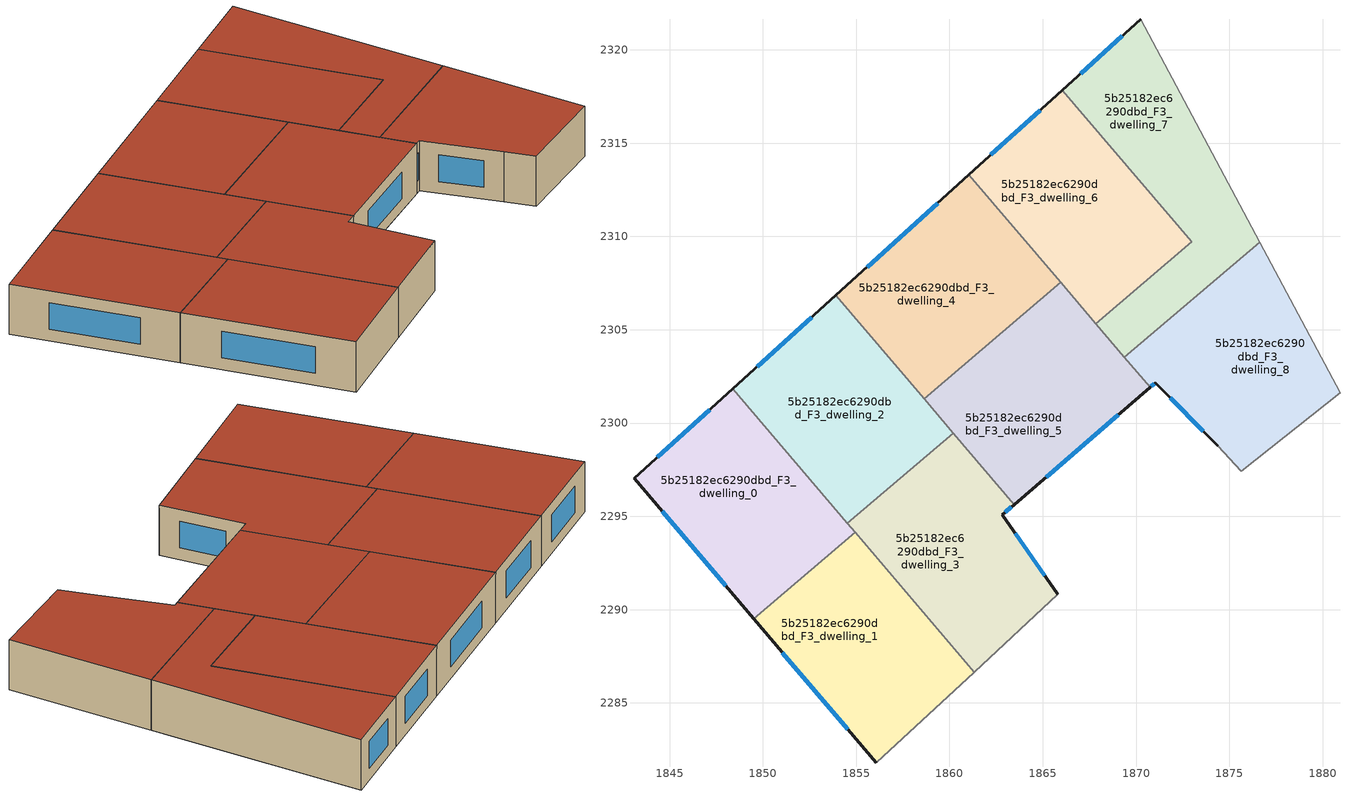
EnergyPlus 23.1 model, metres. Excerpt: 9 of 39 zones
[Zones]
5b25182ec6290dbd_F3_dwelling_0
 floor to 5b25182ec6290dbd_F2_dwelling_9 (EU_floor_Construction): 1852.77,2296.69 1853.93,2294.51 1847.95,2291.33 1843.09,2297.03 1848.39,2301.83 z9
 floor to 5b25182ec6290dbd_F2_dwelling_8 (EU_floor_Construction): 1853.93,2294.51 1854.38,2293.66 1849.5,2289.51 1847.95,2291.33 z9
 floor to 5b25182ec6290dbd_F2_dwelling_7 (EU_floor_Construction): 1852.77,2296.69 1854.45,2294.72 1853.96,2294.46 z9
 floor to 5b25182ec6290dbd_F2_dwelling_6 (EU_floor_Construction): 1854.45,2294.72 1854.94,2294.14 1854.38,2293.66 1853.96,2294.46 z9
 wall outside (EU_wall_Construction): 1848.39,2301.83 1843.09,2297.03 1849.5,2289.51 z9:12
 wall to 5b25182ec6290dbd_F3_dwelling_1 (EU_wall_Construction): 1849.5,2289.51 1854.94,2294.14 z9:12
 wall to 5b25182ec6290dbd_F3_dwelling_2 (EU_wall_Construction): 1854.52,2294.63 1848.39,2301.83 z9:12
 wall to 5b25182ec6290dbd_F3_dwelling_3 (EU_wall_Construction): 1854.94,2294.14 1854.52,2294.63 z9:12
 window (EU_Window_Construction): 1844.6,2295.27 1848,2291.28 / 1847.15,2300.7 1844.34,2298.16 z9.7:11.3
 roof outside (EU_roof_Construction): 1854.94,2294.14 1848.39,2301.83 1843.09,2297.03 1849.5,2289.51 z12
5b25182ec6290dbd_F3_dwelling_1
 floor to 5b25182ec6290dbd_F2_dwelling_8 (EU_floor_Construction): 1854.38,2293.66 1859.17,2284.66 1856.08,2281.79 1849.5,2289.51 z9
 floor adiabatic (EU_floor_Construction): 1854.94,2294.14 1861.32,2286.65 1859.17,2284.66 1854.38,2293.66 z9
 wall outside (EU_wall_Construction): 1849.5,2289.51 1856.08,2281.79 z9:12
 wall adiabatic (EU_wall_Construction): 1856.08,2281.79 1861.32,2286.65 z9:12
 wall to 5b25182ec6290dbd_F3_dwelling_3 (EU_wall_Construction): 1861.32,2286.65 1854.94,2294.14 z9:12
 window (EU_Window_Construction): 1851.05,2287.7 1854.54,2283.6 z9.7:11.3
 roof outside (EU_roof_Construction): 1861.32,2286.65 1854.94,2294.14 1849.5,2289.51 1856.08,2281.79 z12
5b25182ec6290dbd_F3_dwelling_2
 floor to 5b25182ec6290dbd_F2_dwelling_7 (EU_floor_Construction): 1855.33,2305.18 1858.94,2298.39 1854.94,2294.98 1854.45,2294.72 1852.77,2296.69 1849.5,2302.83 1853.92,2306.84 z9
 floor to 5b25182ec6290dbd_F2_dwelling_9 (EU_floor_Construction): 1849.5,2302.83 1852.77,2296.69 1848.39,2301.83 z9
 floor to 5b25182ec6290dbd_F2_dwelling_5 (EU_floor_Construction): 1855.33,2305.18 1858.75,2301.16 1857.75,2300.63 z9
 floor to 5b25182ec6290dbd_F2_dwelling_6 (EU_floor_Construction): 1854.94,2294.98 1854.52,2294.63 1854.45,2294.72 z9
 floor to 5b25182ec6290dbd_F2_dwelling_4 (EU_floor_Construction): 1858.75,2301.16 1860.2,2299.46 1858.94,2298.39 1857.75,2300.63 z9
 wall outside (EU_wall_Construction): 1853.92,2306.84 1848.39,2301.83 z9:12
 wall to 5b25182ec6290dbd_F3_dwelling_3 (EU_wall_Construction): 1854.52,2294.63 1860.2,2299.46 z9:12
 wall to 5b25182ec6290dbd_F3_dwelling_4 (EU_wall_Construction): 1858.64,2301.3 1853.92,2306.84 z9:12
 wall to 5b25182ec6290dbd_F3_dwelling_5 (EU_wall_Construction): 1860.2,2299.46 1858.64,2301.3 z9:12
 window (EU_Window_Construction): 1852.62,2305.66 1849.69,2303.01 z9.7:11.3
 roof outside (EU_roof_Construction): 1860.2,2299.46 1853.92,2306.84 1848.39,2301.83 1854.52,2294.63 z12
5b25182ec6290dbd_F3_dwelling_3
 floor to 5b25182ec6290dbd_F2_dwelling_6 (EU_floor_Construction): 1859.47,2297.4 1863.91,2289.06 1861.32,2286.65 1854.52,2294.63 1854.94,2294.98 z9
 floor to 5b25182ec6290dbd_F2_dwelling_7 (EU_floor_Construction): 1858.94,2298.39 1859.47,2297.4 1854.94,2294.98 z9
 floor to 5b25182ec6290dbd_F2_dwelling_4 (EU_floor_Construction): 1863.47,2295.63 1862.84,2295.09 1865.81,2290.82 1863.91,2289.06 1858.94,2298.39 1860.2,2299.46 z9
 wall outside (EU_wall_Construction): 1865.81,2290.82 1862.84,2295.09 1863.47,2295.63 z9:12
 wall adiabatic (EU_wall_Construction): 1861.32,2286.65 1865.81,2290.82 z9:12
 wall to 5b25182ec6290dbd_F3_dwelling_5 (EU_wall_Construction): 1863.47,2295.63 1860.2,2299.46 z9:12
 window (EU_Window_Construction): 1865.11,2291.82 1863.54,2294.08 / 1862.99,2295.21 1863.32,2295.5 z9.7:11.3
 roof outside (EU_roof_Construction): 1865.81,2290.82 1862.84,2295.09 1863.47,2295.63 1860.2,2299.46 1854.52,2294.63 1861.32,2286.65 z12
5b25182ec6290dbd_F3_dwelling_4
 floor to 5b25182ec6290dbd_F2_dwelling_5 (EU_floor_Construction): 1860.14,2312.48 1863.76,2305.67 1858.64,2301.3 1855.33,2305.18 1854.27,2307.16 z9
 floor to 5b25182ec6290dbd_F2_dwelling_2 (EU_floor_Construction): 1864.24,2306.08 1863.76,2305.67 1863.7,2305.79 z9
 floor to 5b25182ec6290dbd_F2_dwelling_7 (EU_floor_Construction): 1854.27,2307.16 1855.33,2305.18 1853.92,2306.84 z9
 floor to 5b25182ec6290dbd_F2_dwelling_3 (EU_floor_Construction): 1861.04,2313.3 1865.95,2307.54 1864.24,2306.08 1863.7,2305.79 1860.14,2312.48 z9
 wall outside (EU_wall_Construction): 1861.04,2313.3 1853.92,2306.84 z9:12
 wall to 5b25182ec6290dbd_F3_dwelling_5 (EU_wall_Construction): 1858.64,2301.3 1865.95,2307.54 z9:12
 wall to 5b25182ec6290dbd_F3_dwelling_6 (EU_wall_Construction): 1865.95,2307.54 1861.04,2313.3 z9:12
 window (EU_Window_Construction): 1859.37,2311.78 1855.59,2308.36 z9.7:11.3
 roof outside (EU_roof_Construction): 1865.95,2307.54 1861.04,2313.3 1853.92,2306.84 1858.64,2301.3 z12
5b25182ec6290dbd_F3_dwelling_5
 floor to 5b25182ec6290dbd_F2_dwelling_2 (EU_floor_Construction): 1866.27,2307.16 1870.75,2301.91 1867.33,2298.96 1863.76,2305.67 1864.24,2306.08 z9
 floor to 5b25182ec6290dbd_F2_dwelling_3 (EU_floor_Construction): 1865.95,2307.54 1866.27,2307.16 1864.24,2306.08 z9
 floor to 5b25182ec6290dbd_F2_dwelling_5 (EU_floor_Construction): 1863.76,2305.67 1864.53,2304.23 1858.75,2301.16 1858.64,2301.3 z9
 floor adiabatic (EU_floor_Construction): 1864.53,2304.23 1867.33,2298.96 1863.47,2295.63 1858.75,2301.16 z9
 wall outside (EU_wall_Construction): 1863.47,2295.63 1870.75,2301.91 z9:12
 wall to 5b25182ec6290dbd_F3_dwelling_7 (EU_wall_Construction): 1869.37,2303.52 1867.83,2305.33 z9:12
 wall to 5b25182ec6290dbd_F3_dwelling_8 (EU_wall_Construction): 1870.75,2301.91 1869.37,2303.52 z9:12
 wall to 5b25182ec6290dbd_F3_dwelling_6 (EU_wall_Construction): 1867.83,2305.33 1865.95,2307.54 z9:12
 window (EU_Window_Construction): 1865.18,2297.1 1869.04,2300.43 z9.7:11.3
 roof outside (EU_roof_Construction): 1870.75,2301.91 1865.95,2307.54 1858.64,2301.3 1863.47,2295.63 z12
5b25182ec6290dbd_F3_dwelling_6
 floor to 5b25182ec6290dbd_F2_dwelling_3 (EU_floor_Construction): 1865.9,2317.69 1870.35,2309.33 1866.27,2307.16 1861.04,2313.3 z9
 floor to 5b25182ec6290dbd_F2_dwelling_1 (EU_floor_Construction): 1866.05,2317.83 1872.97,2309.71 1872.42,2309.23 1870.85,2308.4 1865.9,2317.69 z9
 floor to 5b25182ec6290dbd_F2_dwelling_0 (EU_floor_Construction): 1872.42,2309.23 1871.03,2308.05 1870.85,2308.4 z9
 floor to 5b25182ec6290dbd_F2_dwelling_2 (EU_floor_Construction): 1870.35,2309.33 1871.03,2308.05 1867.84,2305.33 1866.27,2307.16 z9
 wall outside (EU_wall_Construction): 1866.05,2317.83 1861.04,2313.3 z9:12
 wall to 5b25182ec6290dbd_F3_dwelling_7 (EU_wall_Construction): 1867.84,2305.33 1872.97,2309.71 1866.05,2317.83 z9:12
 window (EU_Window_Construction): 1864.87,2316.77 1862.22,2314.36 z9.7:11.3
 roof outside (EU_roof_Construction): 1872.97,2309.71 1866.05,2317.83 1861.04,2313.3 1867.84,2305.33 z12
5b25182ec6290dbd_F3_dwelling_7
 floor to 5b25182ec6290dbd_F2_dwelling_1 (EU_floor_Construction): 1870.26,2321.64 1875.89,2311.08 1872.42,2309.23 1872.97,2309.71 1866.05,2317.83 z9
 floor to 5b25182ec6290dbd_F2_dwelling_0 (EU_floor_Construction): 1875.89,2311.08 1876.62,2309.7 1872.17,2305.91 1871.03,2308.05 1872.42,2309.23 z9
 floor to 5b25182ec6290dbd_F2_dwelling_2 (EU_floor_Construction): 1871.03,2308.05 1872.17,2305.91 1869.37,2303.52 1867.84,2305.33 z9
 wall outside (EU_wall_Construction): 1870.26,2321.64 1866.05,2317.83 z9:12
 wall adiabatic (EU_wall_Construction): 1876.62,2309.7 1870.26,2321.64 z9:12
 wall to 5b25182ec6290dbd_F3_dwelling_8 (EU_wall_Construction): 1869.37,2303.52 1876.62,2309.7 z9:12
 window (EU_Window_Construction): 1869.27,2320.75 1867.04,2318.73 z9.7:11.3
 roof outside (EU_roof_Construction): 1876.62,2309.7 1870.26,2321.64 1866.05,2317.83 1872.97,2309.71 1867.84,2305.33 1869.37,2303.52 z12
5b25182ec6290dbd_F3_dwelling_8
 floor to 5b25182ec6290dbd_F2_dwelling_2 (EU_floor_Construction): 1872.17,2305.91 1876.38,2298 1875.64,2297.42 1874.38,2298.77 1871.04,2302.16 1870.75,2301.91 1869.37,2303.52 z9
 floor adiabatic (EU_floor_Construction): 1876.62,2309.7 1880.93,2301.62 1875.64,2297.42 1876.38,2298 1872.17,2305.91 z9
 wall outside (EU_wall_Construction): 1870.75,2301.91 1871.04,2302.16 1874.38,2298.77 z9:12
 wall adiabatic (EU_wall_Construction): 1874.38,2298.77 1875.64,2297.42 1880.93,2301.62 1876.62,2309.7 z9:12
 window (EU_Window_Construction): 1871.82,2301.36 1873.59,2299.56 / 1870.82,2301.96 1870.97,2302.1 z9.7:11.3
 roof outside (EU_roof_Construction): 1880.93,2301.62 1876.62,2309.7 1869.37,2303.52 1870.75,2301.91 1871.04,2302.16 1874.38,2298.77 1875.64,2297.42 z12
[Building]
EU S2 Campaign: North Axis=0; Terrain=City; Solar Distribution=FullExterior
[Site:Location]
Budapest.Ferenc.Liszt.Intl.AP: Latitude=47.437; Longitude=19.256; Time Zone=1; Elevation=185
[SizingPeriod:WeatherFileDays]
AnnualSizingPeriod: Begin Month=1; Begin Day of Month=1; End Month=12; End Day of Month=31; Day of Week for Start Day=Monday; Use Weather File Daylight Saving Period=No; Use Weather File Rain and Snow Indicators=No
[MATERIAL]
EU_InternalMass_Material: Roughness=MediumRough; Thickness=0.1; Conductivity=1; Density=1800; Specific Heat=900; Thermal Absorptance=0.9; Solar Absorptance=0.7; Visible Absorptance=0.7
[MATERIAL:NOMASS] Roughness=MediumRough; Thermal Absorptance=0.9; Solar Absorptance=0.7; Visible Absorptance=0.7
Name | Thermal Resistance
EU_wall_NoMass | 0.832559
EU_roof_NoMass | 1.39638
EU_floor_NoMass | 0.872794
[WINDOWMATERIAL:SIMPLEGLAZINGSYSTEM]
EU_Window_SimpleGlazing: UFactor=2.79869; Solar Heat Gain Coefficient=0.75; Visible Transmittance=0.75
[CONSTRUCTION]
EU_wall_Construction: EU_wall_NoMass
EU_roof_Construction: EU_roof_NoMass
EU_floor_Construction: EU_floor_NoMass
EU_Window_Construction: EU_Window_SimpleGlazing
EU_InternalMass_Construction: EU_InternalMass_Material
[ZONE] Type=1; Multiplier=1; Ceiling Height=autocalculate; Floor Area=autocalculate; Part of Total Floor Area=Yes
Name | Volume
5b25182ec6290dbd_F3_dwelling_0; 5b25182ec6290dbd_F3_dwelling_3; 5b25182ec6290dbd_F3_dwelling_8 | 214.106
5b25182ec6290dbd_F3_dwelling_1 | 214.088
5b25182ec6290dbd_F3_dwelling_2; 5b25182ec6290dbd_F3_dwelling_4 | 214.111
5b25182ec6290dbd_F3_dwelling_5 | 214.121
5b25182ec6290dbd_F3_dwelling_6 | 214.096
5b25182ec6290dbd_F3_dwelling_7 | 214.122
[INTERNALMASS] Construction=EU_InternalMass_Construction
Name | Zone or ZoneList | Surface Area
5b25182ec6290dbd_F3_dwelling_0_EU_InternalMass | 5b25182ec6290dbd_F3_dwelling_0 | 71.3703
5b25182ec6290dbd_F3_dwelling_1_EU_InternalMass | 5b25182ec6290dbd_F3_dwelling_1 | 71.3634
5b25182ec6290dbd_F3_dwelling_2_EU_InternalMass | 5b25182ec6290dbd_F3_dwelling_2 | 71.3728
5b25182ec6290dbd_F3_dwelling_3_EU_InternalMass | 5b25182ec6290dbd_F3_dwelling_3 | 71.3678
5b25182ec6290dbd_F3_dwelling_4_EU_InternalMass | 5b25182ec6290dbd_F3_dwelling_4 | 71.3698
5b25182ec6290dbd_F3_dwelling_5_EU_InternalMass | 5b25182ec6290dbd_F3_dwelling_5 | 71.3733
5b25182ec6290dbd_F3_dwelling_6_EU_InternalMass | 5b25182ec6290dbd_F3_dwelling_6 | 71.3643
5b25182ec6290dbd_F3_dwelling_7_EU_InternalMass | 5b25182ec6290dbd_F3_dwelling_7 | 71.3738
5b25182ec6290dbd_F3_dwelling_8_EU_InternalMass | 5b25182ec6290dbd_F3_dwelling_8 | 71.3677
[OTHEREQUIPMENT] Fuel Type=Electricity; Design Level Calculation Method=Watts/Area; Power per Zone Floor Area=1; Fraction Latent=0; Fraction Radiant=0; Fraction Lost=0; Carbon Dioxide Generation Rate=0; EndUse Subcategory=EU_Step8_InternalGains
Name | Zone or ZoneList or Space or SpaceList | Schedule
EU_Step8_InternalGain_5b25182ec6290dbd_F3_dwelling_0_f000 | 5b25182ec6290dbd_F3_dwelling_0 | EU_Step8_GainSchedule_5b25182ec6290dbd_F3_dwelling_0_f000
EU_Step8_InternalGain_5b25182ec6290dbd_F3_dwelling_1_f000 | 5b25182ec6290dbd_F3_dwelling_1 | EU_Step8_GainSchedule_5b25182ec6290dbd_F3_dwelling_1_f000
EU_Step8_InternalGain_5b25182ec6290dbd_F3_dwelling_2_f000 | 5b25182ec6290dbd_F3_dwelling_2 | EU_Step8_GainSchedule_5b25182ec6290dbd_F3_dwelling_2_f000
EU_Step8_InternalGain_5b25182ec6290dbd_F3_dwelling_3_f000 | 5b25182ec6290dbd_F3_dwelling_3 | EU_Step8_GainSchedule_5b25182ec6290dbd_F3_dwelling_3_f000
EU_Step8_InternalGain_5b25182ec6290dbd_F3_dwelling_4_f000 | 5b25182ec6290dbd_F3_dwelling_4 | EU_Step8_GainSchedule_5b25182ec6290dbd_F3_dwelling_4_f000
EU_Step8_InternalGain_5b25182ec6290dbd_F3_dwelling_5_f000 | 5b25182ec6290dbd_F3_dwelling_5 | EU_Step8_GainSchedule_5b25182ec6290dbd_F3_dwelling_5_f000
EU_Step8_InternalGain_5b25182ec6290dbd_F3_dwelling_6_f000 | 5b25182ec6290dbd_F3_dwelling_6 | EU_Step8_GainSchedule_5b25182ec6290dbd_F3_dwelling_6_f000
EU_Step8_InternalGain_5b25182ec6290dbd_F3_dwelling_7_f000 | 5b25182ec6290dbd_F3_dwelling_7 | EU_Step8_GainSchedule_5b25182ec6290dbd_F3_dwelling_7_f000
EU_Step8_InternalGain_5b25182ec6290dbd_F3_dwelling_8_f000 | 5b25182ec6290dbd_F3_dwelling_8 | EU_Step8_GainSchedule_5b25182ec6290dbd_F3_dwelling_8_f000
[ZONEVENTILATION:DESIGNFLOWRATE] Schedule=EU_AlwaysOn; Design Flow Rate Calculation Method=AirChanges/Hour; Air Changes per Hour=0.475469; Ventilation Type=Natural; Fan Pressure Rise=0; Fan Total Efficiency=1; Constant Term Coefficient=1; Temperature Term Coefficient=0; Velocity Term Coefficient=0; Velocity Squared Term Coefficient=0; Minimum Indoor Temperature=-100; Maximum Indoor Temperature=100; Delta Temperature=-100; Minimum Outdoor Temperature=-100; Maximum Outdoor Temperature=100; Maximum Wind Speed=40
Name | Zone or ZoneList or Space or SpaceList
EU_ConstantAir_5b25182ec6290dbd_F3_dwelling_0 | 5b25182ec6290dbd_F3_dwelling_0
EU_ConstantAir_5b25182ec6290dbd_F3_dwelling_1 | 5b25182ec6290dbd_F3_dwelling_1
EU_ConstantAir_5b25182ec6290dbd_F3_dwelling_2 | 5b25182ec6290dbd_F3_dwelling_2
EU_ConstantAir_5b25182ec6290dbd_F3_dwelling_3 | 5b25182ec6290dbd_F3_dwelling_3
EU_ConstantAir_5b25182ec6290dbd_F3_dwelling_4 | 5b25182ec6290dbd_F3_dwelling_4
EU_ConstantAir_5b25182ec6290dbd_F3_dwelling_5 | 5b25182ec6290dbd_F3_dwelling_5
EU_ConstantAir_5b25182ec6290dbd_F3_dwelling_6 | 5b25182ec6290dbd_F3_dwelling_6
EU_ConstantAir_5b25182ec6290dbd_F3_dwelling_7 | 5b25182ec6290dbd_F3_dwelling_7
EU_ConstantAir_5b25182ec6290dbd_F3_dwelling_8 | 5b25182ec6290dbd_F3_dwelling_8
[HVACTEMPLATE:THERMOSTAT] Constant Heating Setpoint=20; Constant Cooling Setpoint=50
EU_HeatOnly_5b25182ec6290dbd_F0_dwelling_0; EU_HeatOnly_5b25182ec6290dbd_F0_dwelling_1; EU_HeatOnly_5b25182ec6290dbd_F0_dwelling_2; EU_HeatOnly_5b25182ec6290dbd_F0_dwelling_3; EU_HeatOnly_5b25182ec6290dbd_F0_dwelling_4; EU_HeatOnly_5b25182ec6290dbd_F0_dwelling_5; EU_HeatOnly_5b25182ec6290dbd_F0_dwelling_6; EU_HeatOnly_5b25182ec6290dbd_F0_dwelling_7; EU_HeatOnly_5b25182ec6290dbd_F0_dwelling_8; EU_HeatOnly_5b25182ec6290dbd_F0_dwelling_9; EU_HeatOnly_5b25182ec6290dbd_F1_dwelling_0; EU_HeatOnly_5b25182ec6290dbd_F1_dwelling_1; EU_HeatOnly_5b25182ec6290dbd_F1_dwelling_2; EU_HeatOnly_5b25182ec6290dbd_F1_dwelling_3; EU_HeatOnly_5b25182ec6290dbd_F1_dwelling_4; EU_HeatOnly_5b25182ec6290dbd_F1_dwelling_5; EU_HeatOnly_5b25182ec6290dbd_F1_dwelling_6; EU_HeatOnly_5b25182ec6290dbd_F1_dwelling_7; EU_HeatOnly_5b25182ec6290dbd_F1_dwelling_8; EU_HeatOnly_5b25182ec6290dbd_F1_dwelling_9; EU_HeatOnly_5b25182ec6290dbd_F2_dwelling_0; EU_HeatOnly_5b25182ec6290dbd_F2_dwelling_1; EU_HeatOnly_5b25182ec6290dbd_F2_dwelling_2; EU_HeatOnly_5b25182ec6290dbd_F2_dwelling_3; EU_HeatOnly_5b25182ec6290dbd_F2_dwelling_4; EU_HeatOnly_5b25182ec6290dbd_F2_dwelling_5; EU_HeatOnly_5b25182ec6290dbd_F2_dwelling_6; EU_HeatOnly_5b25182ec6290dbd_F2_dwelling_7; EU_HeatOnly_5b25182ec6290dbd_F2_dwelling_8; EU_HeatOnly_5b25182ec6290dbd_F2_dwelling_9; EU_HeatOnly_5b25182ec6290dbd_F3_dwelling_0; EU_HeatOnly_5b25182ec6290dbd_F3_dwelling_1; EU_HeatOnly_5b25182ec6290dbd_F3_dwelling_2; EU_HeatOnly_5b25182ec6290dbd_F3_dwelling_3; EU_HeatOnly_5b25182ec6290dbd_F3_dwelling_4; EU_HeatOnly_5b25182ec6290dbd_F3_dwelling_5; EU_HeatOnly_5b25182ec6290dbd_F3_dwelling_6; EU_HeatOnly_5b25182ec6290dbd_F3_dwelling_7; EU_HeatOnly_5b25182ec6290dbd_F3_dwelling_8
[HVACTEMPLATE:ZONE:IDEALLOADSAIRSYSTEM] System Availability Schedule=EU_AlwaysOn; Maximum Heating Supply Air Temperature=50; Minimum Cooling Supply Air Temperature=13; Maximum Heating Supply Air Humidity Ratio=0.0156; Minimum Cooling Supply Air Humidity Ratio=0.0077; Heating Limit=NoLimit; Cooling Limit=NoLimit; Heating Availability Schedule=EU_AlwaysOn; Cooling Availability Schedule=EU_CoolingOff; Dehumidification Control Type=ConstantSensibleHeatRatio; Cooling Sensible Heat Ratio=0.7; Dehumidification Setpoint=60; Humidification Control Type=None; Humidification Setpoint=30; Outdoor Air Method=None; Outdoor Air Flow Rate per Person=0.00944; Outdoor Air Flow Rate per Zone Floor Area=0; Outdoor Air Flow Rate per Zone=0; Demand Controlled Ventilation Type=None; Outdoor Air Economizer Type=NoEconomizer; Heat Recovery Type=None; Sensible Heat Recovery Effectiveness=0.7; Latent Heat Recovery Effectiveness=0.65
Name | Template Thermostat
5b25182ec6290dbd_F3_dwelling_0 | EU_HeatOnly_5b25182ec6290dbd_F3_dwelling_0
5b25182ec6290dbd_F3_dwelling_1 | EU_HeatOnly_5b25182ec6290dbd_F3_dwelling_1
5b25182ec6290dbd_F3_dwelling_2 | EU_HeatOnly_5b25182ec6290dbd_F3_dwelling_2
5b25182ec6290dbd_F3_dwelling_3 | EU_HeatOnly_5b25182ec6290dbd_F3_dwelling_3
5b25182ec6290dbd_F3_dwelling_4 | EU_HeatOnly_5b25182ec6290dbd_F3_dwelling_4
5b25182ec6290dbd_F3_dwelling_5 | EU_HeatOnly_5b25182ec6290dbd_F3_dwelling_5
5b25182ec6290dbd_F3_dwelling_6 | EU_HeatOnly_5b25182ec6290dbd_F3_dwelling_6
5b25182ec6290dbd_F3_dwelling_7 | EU_HeatOnly_5b25182ec6290dbd_F3_dwelling_7
5b25182ec6290dbd_F3_dwelling_8 | EU_HeatOnly_5b25182ec6290dbd_F3_dwelling_8
[SIZING:ZONE] Zone Cooling Design Supply Air Temperature Input Method=SupplyAirTemperature; Zone Cooling Design Supply Air Temperature=13; Zone Heating Design Supply Air Temperature Input Method=SupplyAirTemperature; Zone Heating Design Supply Air Temperature=50; Zone Cooling Design Supply Air Humidity Ratio=0.008; Zone Heating Design Supply Air Humidity Ratio=0.008; Cooling Design Air Flow Method=DesignDay; Cooling Design Air Flow Rate=0; Cooling Minimum Air Flow per Zone Floor Area=0.000762; Cooling Minimum Air Flow=0; Cooling Minimum Air Flow Fraction=0.2; Heating Design Air Flow Method=DesignDay; Heating Design Air Flow Rate=0; Heating Maximum Air Flow per Zone Floor Area=0.002032; Heating Maximum Air Flow=0.141576; Heating Maximum Air Flow Fraction=0.3; Account for Dedicated Outdoor Air System=No; Dedicated Outdoor Air System Control Strategy=NeutralSupplyAir; Dedicated Outdoor Air Low Setpoint Temperature for Design=autosize; Dedicated Outdoor Air High Setpoint Temperature for Design=autosize; Zone Load Sizing Method=Sensible Load Only No Latent Load; Zone Latent Cooling Design Supply Air Humidity Ratio Input Method=HumidityRatioDifference; Zone Cooling Design Supply Air Humidity Ratio Difference=0.005; Zone Latent Heating Design Supply Air Humidity Ratio Input Method=HumidityRatioDifference; Zone Humidification Design Supply Air Humidity Ratio Difference=0.005
5b25182ec6290dbd_F3_dwelling_0; 5b25182ec6290dbd_F3_dwelling_1; 5b25182ec6290dbd_F3_dwelling_2; 5b25182ec6290dbd_F3_dwelling_3; 5b25182ec6290dbd_F3_dwelling_4; 5b25182ec6290dbd_F3_dwelling_5; 5b25182ec6290dbd_F3_dwelling_6; 5b25182ec6290dbd_F3_dwelling_7; 5b25182ec6290dbd_F3_dwelling_8
[SCHEDULE:CONSTANT]
Name | Hourly Value
EU_AlwaysOn | 1
EU_CoolingOff | 0
[SCHEDULE:FILE] Column Number=1; Rows to Skip at Top=0; Number of Hours of Data=8760; Column Separator=Comma; Interpolate to Timestep=No; Minutes per Item=60; Adjust Schedule for Daylight Savings=Yes
Name | File
EU_Step8_GainSchedule_5b25182ec6290dbd_F3_dwelling_0_f000 | ../../schedules/5b25182ec6290dbd/5b25182ec6290dbd_F3_dwelling_0_f000_gain.csv
EU_Step8_GainSchedule_5b25182ec6290dbd_F3_dwelling_1_f000 | ../../schedules/5b25182ec6290dbd/5b25182ec6290dbd_F3_dwelling_1_f000_gain.csv
EU_Step8_GainSchedule_5b25182ec6290dbd_F3_dwelling_2_f000 | ../../schedules/5b25182ec6290dbd/5b25182ec6290dbd_F3_dwelling_2_f000_gain.csv
EU_Step8_GainSchedule_5b25182ec6290dbd_F3_dwelling_3_f000 | ../../schedules/5b25182ec6290dbd/5b25182ec6290dbd_F3_dwelling_3_f000_gain.csv
EU_Step8_GainSchedule_5b25182ec6290dbd_F3_dwelling_4_f000 | ../../schedules/5b25182ec6290dbd/5b25182ec6290dbd_F3_dwelling_4_f000_gain.csv
EU_Step8_GainSchedule_5b25182ec6290dbd_F3_dwelling_5_f000 | ../../schedules/5b25182ec6290dbd/5b25182ec6290dbd_F3_dwelling_5_f000_gain.csv
EU_Step8_GainSchedule_5b25182ec6290dbd_F3_dwelling_6_f000 | ../../schedules/5b25182ec6290dbd/5b25182ec6290dbd_F3_dwelling_6_f000_gain.csv
EU_Step8_GainSchedule_5b25182ec6290dbd_F3_dwelling_7_f000 | ../../schedules/5b25182ec6290dbd/5b25182ec6290dbd_F3_dwelling_7_f000_gain.csv
EU_Step8_GainSchedule_5b25182ec6290dbd_F3_dwelling_8_f000 | ../../schedules/5b25182ec6290dbd/5b25182ec6290dbd_F3_dwelling_8_f000_gain.csv
